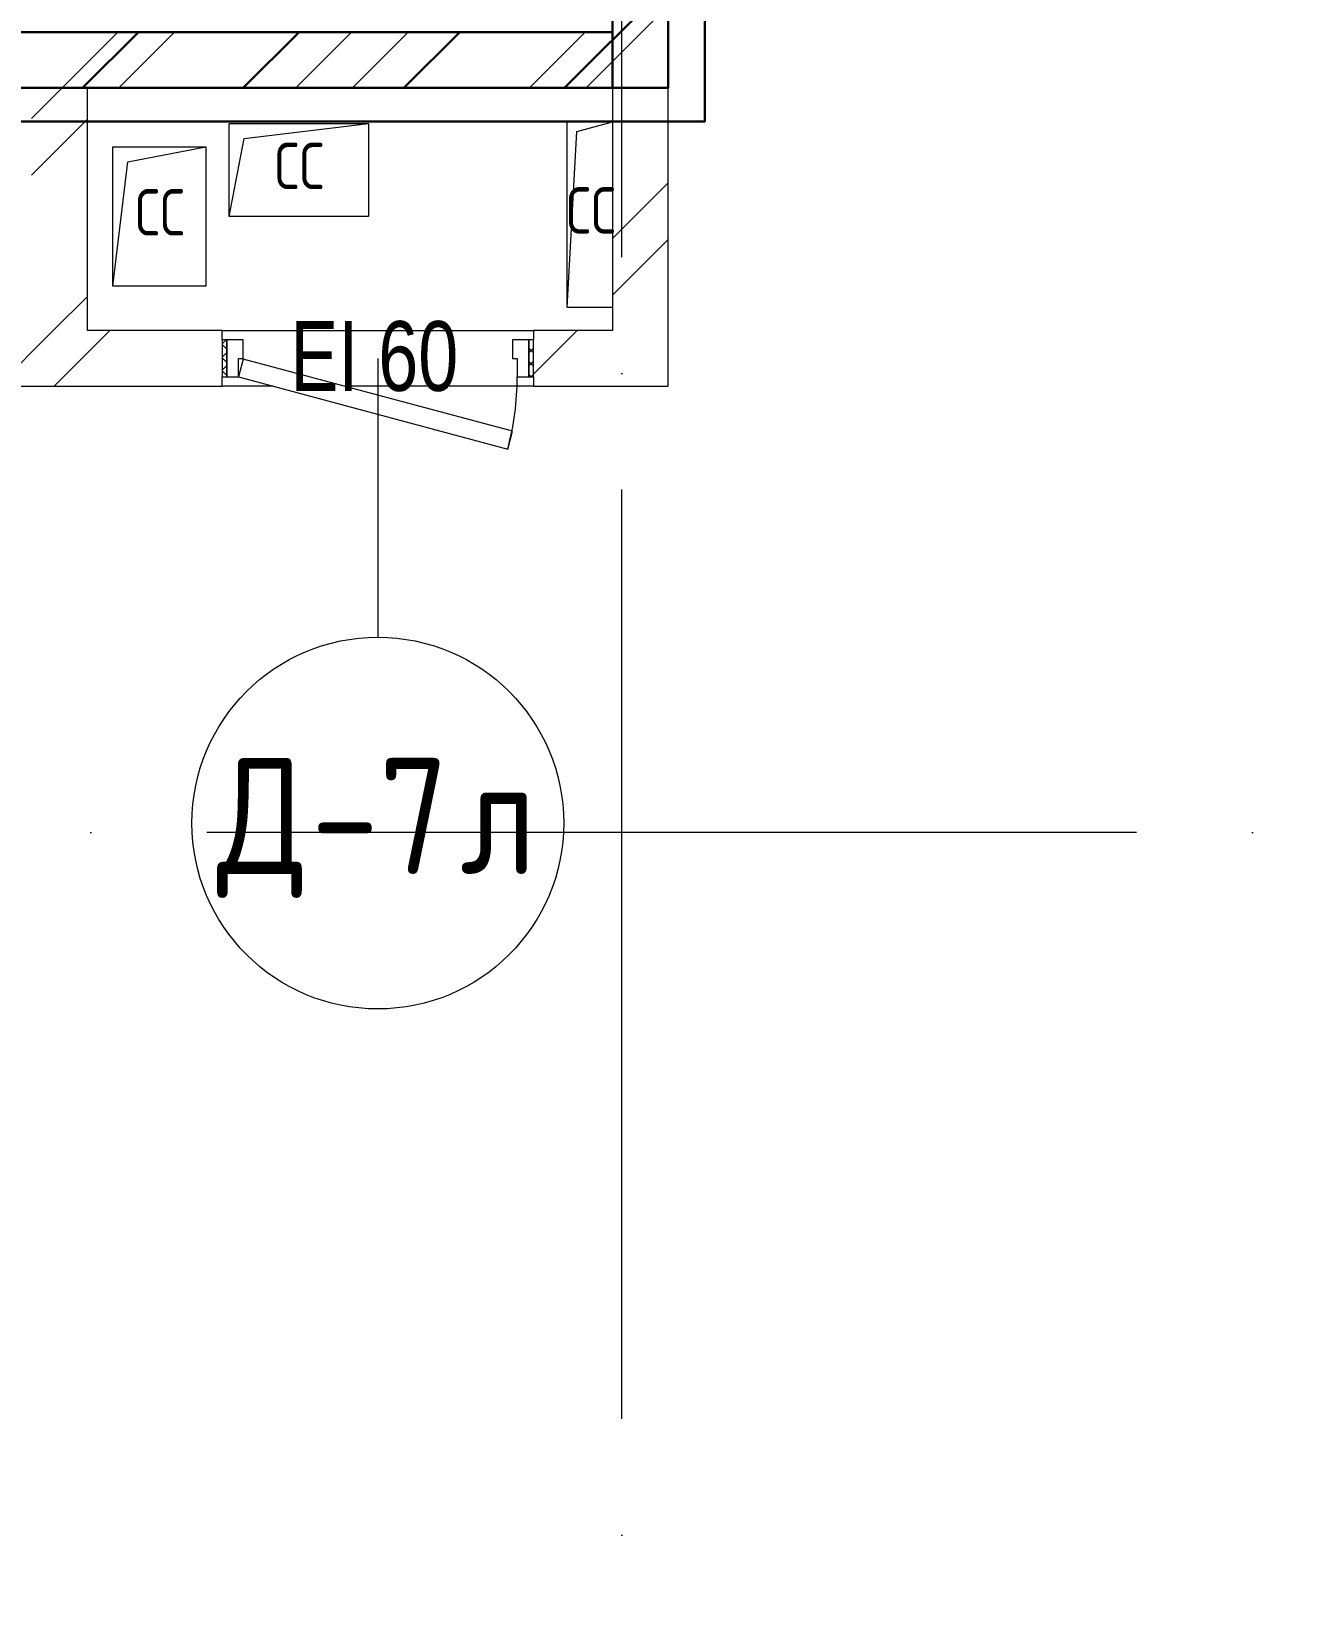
# Model space of a CAD drawing. Header units: millimetres. Extents: x -592259 to 288321, y -552984 to 293768.
# Drawn here: x 167133 to 169844, y -212709 to -209307 of the extents above; entities that cross this region are included whole.
import ezdxf

# ---------------------------------------------------------------- set-up
doc = ezdxf.new("R2010")
doc.units = ezdxf.units.MM
doc.linetypes.add('ADSK_Линия сетки', pattern=[2500, 2000, -250, 0, -250])
for name, color, linetype, lineweight in [('0.2) Кирпич 6 вып', 30, 'Continuous', 30), ('2)Фархверки', 40, 'Continuous', 30), ('4.7) Штук. 6 вып.', 6, 'Continuous', 30), ('A-DETL-GENF-OTLN', 250, 'Continuous', 5), ('A-DOOR-____-IDEN', 250, 'Continuous', 9), ('A-DOOR-____-MCUT', 250, 'Continuous', 5), ('A-DOOR-____-OTLN', 250, 'Continuous', 5), ('A-DOOR-FRAM-MCUT', 250, 'Continuous', 5), ('A-DOOR-FRAM-OTLN', 250, 'Continuous', 5), ('A-FLOR-____-OTLN', 250, 'Continuous', 9), ('A-GLAZ-____-OTLN', 250, 'Continuous', 5), ('A-WALL-____-MCUT', 250, 'Continuous', 13), ('A-WALL-____-PATT', 250, 'Continuous', 13), ('I-WALL-____-OTLN', 250, 'Continuous', 9), ('S-GRID-____-OTLN', 250, 'Continuous', 9)]:
    doc.layers.add(name, color=color, linetype=linetype, lineweight=lineweight)
doc.styles.add('Arial Narrow', font='ARIALN.TTF', dxfattribs={"width": 0.9, "height": 150})
doc.styles.add('GOST Common_1', font='', dxfattribs={"width": 0.9, "height": 250})
doc.styles.add('ISOCPEUR', font='isocpeur.ttf', dxfattribs={"width": 0.8, "height": 100})
doc.styles.get('GOST Common_1').set_extended_font_data('GOST Common')
pattern_1 = [(45, (28052.9, -258555.93), (-251.4472, 251.4472), []), (45, (28052.9, -258174.93), (-251.4472, 251.4472), [])]

# ---------------------------------------------------------------- blocks, each defined once
blk = doc.blocks.new('Дверь_СКБ_1Ст_Внутренняя1 - Н_Д-7л_670x1875h_Технический шкаф ЭОМ и СС-42409413-АР1_Маркировочный план 3 этажа секция 2_3')
at = {"layer": 'A-DOOR-____-OTLN'}
h = blk.add_hatch(dxfattribs=at)
h.set_pattern_fill('FP_142', color=256, style=0, pattern_type=2)
h.set_pattern_definition([(135, (1951.41, 124.685), (-14.14214, -14.14214), []), (225, (1951.41, 124.685), (14.14214, -14.14214), [])])
h.paths.add_polyline_path([(337.5, 40), (337.5, -40), (347.5, -40), (347.5, 40)])
at = {"layer": 'A-DOOR-FRAM-OTLN'}
h = blk.add_hatch(dxfattribs=at)
h.set_pattern_fill('FP_143', color=256, style=0, pattern_type=2)
h.set_pattern_definition([(45, (-171.384, 124.685), (-14.1421, 14.1421), []), (135, (-171.384, 124.685), (-14.1421, -14.1421), [])])
h.paths.add_polyline_path([(-312.5, 40), (-322.5, 40), (-322.5, -40), (-312.5, -40), (-312.5, 8.9)])
at = {"layer": 'A-DOOR-____-MCUT'}
for p, q in [((-267.1, 195.3), (-277.4, 156.7)), ((312.5, 40), (-267.1, 195.3)), ((-277.4, 156.7), (302.1, 1.4)), ((302.1, 1.4), (312.5, 40))]:
    blk.add_line(p, q, dxfattribs=at)
at = {"layer": 'A-DOOR-____-OTLN'}
blk.add_arc((312.5, 40), 600, 165, 180, dxfattribs=at)
at = {"layer": 'A-DOOR-FRAM-MCUT'}
for p, q in [((-312.5, 40), (-322.5, 40)), ((-322.5, 40), (-322.5, -40)), ((-287.5, 40), (-312.5, 40)), ((-312.5, 40), (-312.5, -40)), ((-312.5, -40), (-312.5, 40)), ((-287.5, 0), (-287.5, 40)), ((312.5, 40), (312.5, 0)), ((337.5, 40), (312.5, 40)), ((337.5, -40), (337.5, 40)), ((347.5, 40), (337.5, 40)), ((337.5, 40), (337.5, -40)), ((347.5, -40), (347.5, 40)), ((-277.5, 0), (-287.5, 0)), ((-277.5, -40), (-277.5, 0)), ((312.5, 0), (302.5, 0)), ((302.5, 0), (302.5, -40)), ((-322.5, -40), (-312.5, -40)), ((-312.5, -40), (-277.5, -40)), ((302.5, -40), (337.5, -40)), ((337.5, -40), (347.5, -40))]:
    blk.add_line(p, q, dxfattribs=at)
blk = doc.blocks.new('_Wn_-As_OpeningMEP_floor__Rectangular - _Wn_-As_OpeningMEP_floor__Rectangular-39657353-АР1_Маркировочный план 3 этажа секция 2_3')
at = {"layer": 'A-DETL-GENF-OTLN', "lineweight": 5}
for p, q in [((-67.9, 167.9), (100, 200)), ((-100, -100), (-67.9, 167.9))]:
    blk.add_line(p, q, dxfattribs=at)
blk = doc.blocks.new('_Wn_-As_OpeningMEP_floor__Rectangular - _Wn_-As_OpeningMEP_floor__Rectangular-39657315-АР1_Маркировочный план 3 этажа секция 2_3')
at = {"layer": 'A-DETL-GENF-OTLN', "lineweight": 5}
for p, q in [((-117.9, 117.9), (150, 150)), ((-150, -50), (-117.9, 117.9))]:
    blk.add_line(p, q, dxfattribs=at)
blk = doc.blocks.new('_Wn_-As_OpeningMEP_floor__Rectangular - _Wn_-As_OpeningMEP_floor__Rectangular-39798096-АР1_Маркировочный план 3 этажа секция 2_3')
at = {"layer": 'A-DETL-GENF-OTLN', "lineweight": 5}
for p, q in [((-29.1, 229.1), (47.5, 249.3)), ((-50, -150), (-29.1, 229.1))]:
    blk.add_line(p, q, dxfattribs=at)
blk = doc.blocks.new('ADSK_Марка_Дверь - Типоразмер_ADSK_Марка-30565456-АР1_Маркировочный план 3 этажа секция 2_3')
at = {"layer": 'A-DOOR-____-IDEN'}
blk.add_circle((0, 0), 4, dxfattribs=at)

msp = doc.modelspace()

# ---------------------------------------------------------------- hatches: boundary and pattern name
at = {"layer": '0.2) Кирпич 6 вып'}
h = msp.add_hatch(dxfattribs=at)
h.set_pattern_fill('ANSI31', color=256, scale=77)
h.set_pattern_definition([(45, (54670.4, 139562), (-172.86993, 172.86993), [])])
h.paths.add_polyline_path([(164752.9057, -209428.4292), (168382.9276, -209428.4292), (168382.9276, -209308.4292), (164752.9057, -209308.4292)])
h.paths.add_polyline_path([(168382.9276, -209428.4292), (168502.9276, -209428.4292), (168502.9276, -208660.928), (168382.9276, -208660.928)])
at = {"layer": 'A-WALL-____-PATT', "lineweight": 15}
h = msp.add_hatch(dxfattribs=at)
h.set_pattern_fill('FP_2', color=256, style=0, pattern_type=2)
h.set_pattern_definition(pattern_1)
h.paths.add_polyline_path([(168382.9057, -209950.428), (168502.9057, -209950.428), (168502.3838, -208660.928), (168382.9057, -208660.928), (168382.9057, -209904.3779)])
h = msp.add_hatch(dxfattribs=at)
h.set_pattern_fill('FP_2', color=256, style=0, pattern_type=2)
h.set_pattern_definition(pattern_1)
h.paths.add_polyline_path([(164872.8838, -209428.4292), (168382.9057, -209428.4292), (168382.9057, -209308.4292), (164752.9057, -209308.4292), (164752.9057, -209428.4292), (164777.9067, -209428.4292)])
h = msp.add_hatch(dxfattribs=at)
h.set_pattern_fill('FP_2', color=256, style=0, pattern_type=2)
h.set_pattern_definition(pattern_1)
h.paths.add_polyline_path([(167132.9057, -209950.428), (167252.9057, -209950.428), (167252.9057, -209428.4292), (167132.9057, -209428.4292), (167132.9057, -209860.4065)])
h = msp.add_hatch(dxfattribs=at)
h.set_pattern_fill('FP_2', color=256, style=0, pattern_type=2)
h.set_pattern_definition(pattern_1)
h.paths.add_polyline_path([(168502.9057, -210070.428), (168502.9057, -209950.428), (168212.9057, -209950.428), (168212.9057, -210070.428), (168381.5934, -210070.428)])
h.paths.add_polyline_path([(166362.9057, -210070.428), (166362.9057, -209950.428), (165852.9057, -209950.428), (165852.9057, -210070.428), (166079.8867, -210070.428)])
h.paths.add_polyline_path([(167032.9057, -210070.428), (167542.9057, -210070.428), (167542.9057, -209950.428), (167032.9057, -209950.428), (167032.9057, -210050.428)])
h.paths.add_polyline_path([(164947.8838, -210070.428), (165182.9057, -210070.428), (165182.9057, -209950.428), (164752.9057, -209950.428), (164752.9057, -210070.428), (164872.8838, -210070.428)])

# ---------------------------------------------------------------- linework, layer by layer
at = {"layer": '0.2) Кирпич 6 вып'}
for points in [[(168382.9276, -209428.4292), (168502.9276, -209428.4292), (168502.9276, -208660.928), (168382.9276, -208660.928)], [(164752.9057, -209428.4292), (168382.9276, -209428.4292), (168382.9276, -209308.4292), (164752.9057, -209308.4292)]]:
    msp.add_lwpolyline(points, close=True, dxfattribs=at)
at = {"layer": '4.7) Штук. 6 вып.'}
msp.add_lwpolyline([(164772.8837, -209500.9286), (168581.5115, -209500.9286), (168581.5115, -208671.1139)], dxfattribs=at)
at = {"layer": 'A-DOOR-____-IDEN'}
msp.add_line((167877.9057, -210010.428), (167877.9057, -210610.428), dxfattribs=at)
at = {"layer": 'A-FLOR-____-OTLN', "lineweight": 5}
for p, q in [((167557.9062, -209705.0954), (167557.9062, -209505.0954)), ((167557.9062, -209505.0954), (167857.9062, -209505.0954)), ((167857.9062, -209505.0954), (167857.9062, -209705.0954)), ((168285.4057, -209900.9286), (168285.4057, -209500.9286)), ((168285.4057, -209500.9286), (168382.9057, -209500.9286)), ((167307.8838, -209855.0954), (167307.8838, -209555.0954)), ((167307.8838, -209555.0954), (167507.8838, -209555.0954)), ((167507.8838, -209555.0954), (167507.8838, -209855.0954)), ((167857.9062, -209705.0954), (167557.9062, -209705.0954)), ((167507.8838, -209855.0954), (167307.8838, -209855.0954)), ((168382.9057, -209900.9286), (168285.4057, -209900.9286))]:
    msp.add_line(p, q, dxfattribs=at)
at = {"layer": 'A-WALL-____-MCUT', "color": 7, "lineweight": 15}
for p, q in [((168382.9057, -208660.928), (168382.9057, -209308.4292)), ((168502.9057, -210070.428), (168502.9057, -208660.928)), ((168382.9057, -209308.4292), (164752.9057, -209308.4292)), ((164752.9057, -209428.4292), (168382.9057, -209428.4292)), ((167252.9057, -209950.428), (167252.9057, -209428.4292)), ((168382.9057, -209428.4292), (168382.9057, -209950.428)), ((167542.9057, -209950.428), (167252.9057, -209950.428)), ((167542.9057, -209970.428), (167542.9057, -209950.428)), ((168382.9057, -209950.428), (168212.9057, -209950.428)), ((168212.9057, -209950.428), (168212.9057, -209970.428)), ((167542.9057, -210070.428), (167542.9057, -210050.428)), ((168212.9057, -210050.428), (168212.9057, -210070.428)), ((167032.9057, -210070.428), (167542.9057, -210070.428)), ((168212.9057, -210070.428), (168502.9057, -210070.428))]:
    msp.add_line(p, q, dxfattribs=at)
at = {"layer": 'I-WALL-____-OTLN', "lineweight": 15}
for p, q in [((167542.9057, -209950.428), (168212.9057, -209950.428)), ((167652.5467, -210070.428), (167542.9057, -210070.428)), ((168212.9057, -210070.428), (167807.0949, -210070.428))]:
    msp.add_line(p, q, dxfattribs=at)
at = {"layer": 'S-GRID-____-OTLN', "linetype": 'ADSK_Линия сетки'}
for p, q in [((168402.9057, -262294.7685), (168402.9057, -197353.9241)), ((184510.8783, -211030.9286), (127372.9057, -211030.9286))]:
    msp.add_line(p, q, dxfattribs=at)

# ---------------------------------------------------------------- block references
at = {"layer": 'A-DOOR-____-IDEN', "xscale": 99.99999999999993, "yscale": 99.99999999999993, "zscale": 99.99999999999993}
msp.add_blockref('ADSK_Марка_Дверь - Типоразмер_ADSK_Марка-30565456-АР1_Маркировочный план 3 этажа секция 2_3', (167877.9057, -211010.428), dxfattribs=at)
at = {"layer": 'A-DOOR-____-OTLN', "rotation": 180}
msp.add_blockref('Дверь_СКБ_1Ст_Внутренняя1 - Н_Д-7л_670x1875h_Технический шкаф ЭОМ и СС-42409413-АР1_Маркировочный план 3 этажа секция 2_3', (167890.4057, -210010.428), dxfattribs=at)
at = {"layer": 'A-GLAZ-____-OTLN'}
for name, p in [('_Wn_-As_OpeningMEP_floor__Rectangular - _Wn_-As_OpeningMEP_floor__Rectangular-39657315-АР1_Маркировочный план 3 этажа секция 2_3', (167707.9062, -209655.0954)), ('_Wn_-As_OpeningMEP_floor__Rectangular - _Wn_-As_OpeningMEP_floor__Rectangular-39798096-АР1_Маркировочный план 3 этажа секция 2_3', (168335.4057, -209750.9286)), ('_Wn_-As_OpeningMEP_floor__Rectangular - _Wn_-As_OpeningMEP_floor__Rectangular-39657353-АР1_Маркировочный план 3 этажа секция 2_3', (167407.8838, -209755.0954))]:
    msp.add_blockref(name, p, dxfattribs=at)

# ---------------------------------------------------------------- texts
at = {"layer": '2)Фархверки', "char_height": 100, "width": 141.097, "attachment_point": 1, "style": 'ISOCPEUR'}
for insert in [(167655.9272, -209546.1399), (167355.9048, -209646.1399), (168283.4268, -209641.9732)]:
    msp.add_mtext('СС', dxfattribs=dict(at, insert=insert))
at = {"layer": 'A-DOOR-____-IDEN', "attachment_point": 1}
for s, insert, char_height, width, style in [('EI 60', (167689.7983, -209930.2795), 150, 447.341625, 'Arial Narrow'), ('\\fGOST Common|b0|i0|c204|p34|;\\W.9;Д', (167531.8483, -210869.9774), 250, 245.316375, 'GOST Common_1'), ('-7', (167734.2546, -210869.9774), 250, 389.620125, 'GOST Common_1'), ('\\fGOST Common|b0|i0|c204|p34|;\\W.9;л', (168055.7233, -210869.9774), 250, 194.810062, 'GOST Common_1')]:
    msp.add_mtext(s, dxfattribs=dict(at, insert=insert, char_height=char_height, width=width, style=style))

doc.saveas('drawing.dxf')
